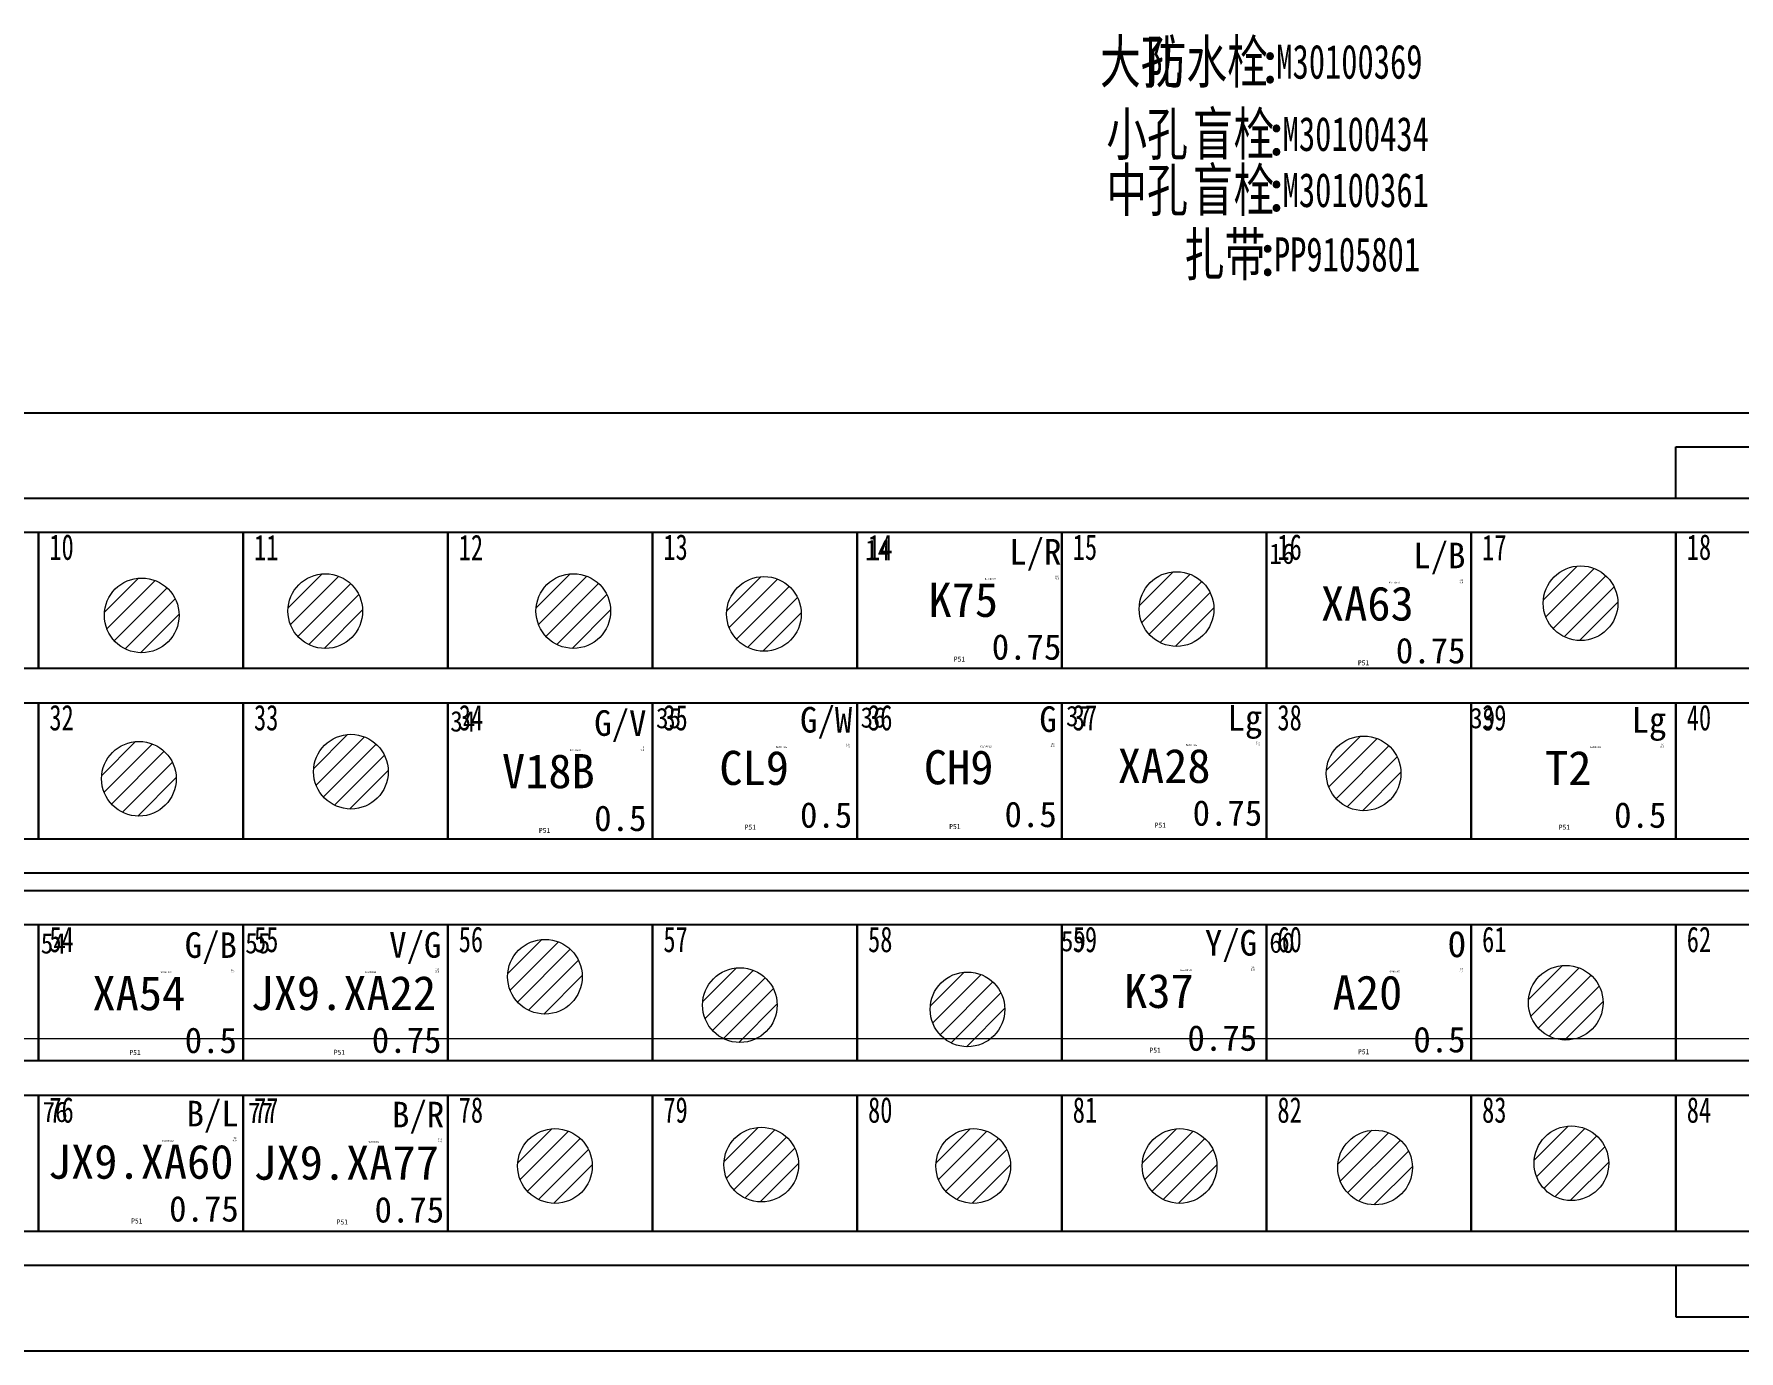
# Model space of a CAD drawing. Header units: millimetres. Extents: x -2653 to 6698, y -4403 to -42.
# Drawn here: x 498.4 to 598.4, y -760.6 to -683.4 of the extents above; entities that cross this region are included whole.
import ezdxf
from ezdxf.enums import TextEntityAlignment as Align

# ---------------------------------------------------------------- set-up
doc = ezdxf.new("R2010")
doc.units = ezdxf.units.MM
doc.header["$MEASUREMENT"] = 0
for name, color, linetype in [('文字', 3, 'Continuous'), ('轮廓线', 7, 'Continuous'), ('附件-供应商', 43, 'Continuous'), ('附件-名称', 53, 'Continuous'), ('附件-数量', 21, 'Continuous'), ('附件-编码', 52, 'Continuous')]:
    doc.layers.add(name, color=color, linetype=linetype)
for name, color, linetype, plot in [('附件-不打印', 2, 'Continuous', False), ('隐藏-剥皮长度', 2, 'Continuous', False), ('隐藏-加余量', 1, 'Continuous', False), ('隐藏-备注', 1, 'Continuous', False), ('隐藏-孔位', 1, 'Continuous', False), ('隐藏-对应端子', 2, 'Continuous', False), ('隐藏-规格', 1, 'Continuous', False), ('隐藏-辅助信息', 3, 'Continuous', False), ('隐藏-防水栓', 2, 'Continuous', False)]:
    doc.layers.add(name, color=color, linetype=linetype, plot=plot)
doc.styles.add('CL', font='', dxfattribs={"height": 2})
doc.styles.add('灯泡', font='', dxfattribs={"width": 0.7})
doc.styles.get('CL').set_extended_font_data('SimSun')
doc.styles.get('灯泡').set_extended_font_data('NSimSun')

# ---------------------------------------------------------------- blocks, each defined once
blk = doc.blocks.new('3-1534904-4')
for p, q in [((1388.307, 1603.242), (1702.827, 1603.242)), ((1563.827, 1598.242), (1563.827, 1601.242)), ((1563.827, 1601.242), (1575.827, 1601.242)), ((1428.33, 1598.242), (1697.827, 1598.242)), ((1697.827, 1576.242), (1428.33, 1576.242)), ((1428.33, 1575.242), (1697.827, 1575.242)), ((1697.827, 1553.242), (1428.33, 1553.242)), ((1563.827, 1553.242), (1563.827, 1550.242)), ((1563.827, 1550.242), (1575.827, 1550.242)), ((1388.307, 1548.242), (1702.827, 1548.242))]:
    blk.add_line(p, q)
for points in [[(1467.827, 1588.242), (1455.827, 1588.242), (1455.827, 1596.242), (1467.827, 1596.242)], [(1479.827, 1588.242), (1467.827, 1588.242), (1467.827, 1596.242), (1479.827, 1596.242)], [(1491.827, 1588.242), (1479.827, 1588.242), (1479.827, 1596.242), (1491.827, 1596.242)], [(1503.827, 1588.242), (1491.827, 1588.242), (1491.827, 1596.242), (1503.827, 1596.242)], [(1515.827, 1588.242), (1503.827, 1588.242), (1503.827, 1596.242), (1515.827, 1596.242)], [(1527.827, 1588.242), (1515.827, 1588.242), (1515.827, 1596.242), (1527.827, 1596.242)], [(1539.827, 1588.242), (1527.827, 1588.242), (1527.827, 1596.242), (1539.827, 1596.242)], [(1551.827, 1588.242), (1539.827, 1588.242), (1539.827, 1596.242), (1551.827, 1596.242)], [(1563.827, 1588.242), (1551.827, 1588.242), (1551.827, 1596.242), (1563.827, 1596.242)], [(1575.827, 1588.242), (1563.827, 1588.242), (1563.827, 1596.242), (1575.827, 1596.242)], [(1467.827, 1578.242), (1455.827, 1578.242), (1455.827, 1586.242), (1467.827, 1586.242)], [(1479.827, 1578.242), (1467.827, 1578.242), (1467.827, 1586.242), (1479.827, 1586.242)], [(1491.827, 1578.242), (1479.827, 1578.242), (1479.827, 1586.242), (1491.827, 1586.242)], [(1503.827, 1578.242), (1491.827, 1578.242), (1491.827, 1586.242), (1503.827, 1586.242)], [(1515.827, 1578.242), (1503.827, 1578.242), (1503.827, 1586.242), (1515.827, 1586.242)], [(1527.827, 1578.242), (1515.827, 1578.242), (1515.827, 1586.242), (1527.827, 1586.242)], [(1539.827, 1578.242), (1527.827, 1578.242), (1527.827, 1586.242), (1539.827, 1586.242)], [(1551.827, 1578.242), (1539.827, 1578.242), (1539.827, 1586.242), (1551.827, 1586.242)], [(1563.827, 1578.242), (1551.827, 1578.242), (1551.827, 1586.242), (1563.827, 1586.242)], [(1575.827, 1578.242), (1563.827, 1578.242), (1563.827, 1586.242), (1575.827, 1586.242)], [(1467.827, 1565.242), (1455.827, 1565.242), (1455.827, 1573.242), (1467.827, 1573.242)], [(1479.827, 1565.242), (1467.827, 1565.242), (1467.827, 1573.242), (1479.827, 1573.242)], [(1491.827, 1565.242), (1479.827, 1565.242), (1479.827, 1573.242), (1491.827, 1573.242)], [(1503.827, 1565.242), (1491.827, 1565.242), (1491.827, 1573.242), (1503.827, 1573.242)], [(1515.827, 1565.242), (1503.827, 1565.242), (1503.827, 1573.242), (1515.827, 1573.242)], [(1527.827, 1565.242), (1515.827, 1565.242), (1515.827, 1573.242), (1527.827, 1573.242)], [(1539.827, 1565.242), (1527.827, 1565.242), (1527.827, 1573.242), (1539.827, 1573.242)], [(1551.827, 1565.242), (1539.827, 1565.242), (1539.827, 1573.242), (1551.827, 1573.242)], [(1563.827, 1565.242), (1551.827, 1565.242), (1551.827, 1573.242), (1563.827, 1573.242)], [(1575.827, 1565.242), (1563.827, 1565.242), (1563.827, 1573.242), (1575.827, 1573.242)], [(1467.827, 1555.242), (1455.827, 1555.242), (1455.827, 1563.242), (1467.827, 1563.242)], [(1479.827, 1555.242), (1467.827, 1555.242), (1467.827, 1563.242), (1479.827, 1563.242)], [(1491.827, 1555.242), (1479.827, 1555.242), (1479.827, 1563.242), (1491.827, 1563.242)], [(1503.827, 1555.242), (1491.827, 1555.242), (1491.827, 1563.242), (1503.827, 1563.242)], [(1515.827, 1555.242), (1503.827, 1555.242), (1503.827, 1563.242), (1515.827, 1563.242)], [(1527.827, 1555.242), (1515.827, 1555.242), (1515.827, 1563.242), (1527.827, 1563.242)], [(1539.827, 1555.242), (1527.827, 1555.242), (1527.827, 1563.242), (1539.827, 1563.242)], [(1551.827, 1555.242), (1539.827, 1555.242), (1539.827, 1563.242), (1551.827, 1563.242)], [(1563.827, 1555.242), (1551.827, 1555.242), (1551.827, 1563.242), (1563.827, 1563.242)], [(1575.827, 1555.242), (1563.827, 1555.242), (1563.827, 1563.242), (1575.827, 1563.242)]]:
    blk.add_lwpolyline(points, close=True)
at = {"char_height": 1.5, "width": 1.2932, "attachment_point": 9, "style": '灯泡'}
for s, insert in [('10', (1469.892, 1594.594)), ('11', (1481.892, 1594.594)), ('12', (1493.892, 1594.594)), ('13', (1505.892, 1594.594)), ('14', (1517.892, 1594.594)), ('15', (1529.892, 1594.594)), ('16', (1541.892, 1594.594)), ('17', (1553.892, 1594.594)), ('18', (1565.892, 1594.594)), ('32', (1469.892, 1584.594)), ('33', (1481.892, 1584.594)), ('34', (1493.892, 1584.594)), ('35', (1505.892, 1584.594)), ('36', (1517.892, 1584.594)), ('37', (1529.892, 1584.594)), ('38', (1541.892, 1584.594)), ('39', (1553.892, 1584.594)), ('40', (1565.892, 1584.594)), ('54', (1469.892, 1571.594)), ('55', (1481.892, 1571.594)), ('56', (1493.892, 1571.594)), ('57', (1505.892, 1571.594)), ('58', (1517.892, 1571.594)), ('59', (1529.892, 1571.594)), ('60', (1541.892, 1571.594)), ('61', (1553.892, 1571.594)), ('62', (1565.892, 1571.594)), ('76', (1469.892, 1561.594)), ('77', (1481.892, 1561.594)), ('78', (1493.892, 1561.594)), ('79', (1505.892, 1561.594)), ('80', (1517.892, 1561.594)), ('81', (1529.892, 1561.594)), ('82', (1541.892, 1561.594)), ('83', (1553.892, 1561.594)), ('84', (1565.892, 1561.594))]:
    blk.add_mtext(s, dxfattribs=dict(at, insert=insert))
blk = doc.blocks.new('附件')
at = {"layer": '文字', "color": 3, "style": 'CL'}
blk.add_text(':', height=2.5, dxfattribs=at).set_placement((-3.788, -0.382), align=Align.MIDDLE_CENTER)
at = {"layer": '附件-不打印', "color": 3, "style": 'CL', "width": 0.7, "flags": 5}
for tag, p in [('供方编码', (-8.485, -1.616)), ('范围', (-8.485, -1.318)), ('工位', (-6.896, -1.318)), ('位置', (-5.306, -1.318))]:
    blk.add_attdef(tag, text='', height=0.2, dxfattribs=at).set_placement(p, align=Align.MIDDLE_CENTER)
at = {"layer": '附件-不打印', "color": 1, "style": 'CL'}
for tag, width, flags, p in [('选项', 0.7, 13, (-6.896, -1.616)), ('备注', 0.7, 5, (-5.306, -1.616)), ('规格', 0.7, 5, (-3.717, -1.616)), ('单位', 0.6, 1, (-3.717, -1.318))]:
    blk.add_attdef(tag, text='', height=0.2, dxfattribs=dict(at, width=width, flags=flags)).set_placement(p, align=Align.MIDDLE_CENTER)
at = {"layer": '附件-供应商', "color": 3, "style": 'CL', "width": 0.7, "flags": 8}
blk.add_attdef('供应商', text='', height=2.5, dxfattribs=at).set_placement((-13.399, -0.419), align=Align.MIDDLE_RIGHT)
at = {"layer": '附件-名称', "color": 3, "style": 'CL', "width": 0.7, "flags": 4}
blk.add_attdef('名称', text='', height=2.5, dxfattribs=at).set_placement((-3.92, -0.382), align=Align.MIDDLE_RIGHT)
at = {"layer": '附件-数量', "color": 2, "style": 'CL', "width": 0.7, "flags": 2}
blk.add_attdef('*', text='', height=1, dxfattribs=at).set_placement((15.719, -0.382), align=Align.MIDDLE_CENTER)
at = {"layer": '附件-数量', "color": 2, "style": 'CL', "width": 0.7, "flags": 4}
blk.add_attdef('数量', text='', height=1.2, dxfattribs=at).set_placement((16.072, -0.382), align=Align.MIDDLE_LEFT)
at = {"layer": '附件-编码', "color": 2, "style": 'CL', "width": 0.7, "flags": 4}
blk.add_attdef('编码', text='', height=2.5, dxfattribs=at).set_placement((-3.651, -0.382), align=Align.MIDDLE_LEFT)
blk = doc.blocks.new('电线2')
at = {"layer": '轮廓线', "color": 7, "style": 'CL', "flags": 4}
for tag, p in [('颜色', (5.879, 2.803)), ('线径', (5.879, -2.776))]:
    blk.add_attdef(tag, text='', height=1.5, dxfattribs=at).set_placement(p, align=Align.MIDDLE_RIGHT)
blk.add_attdef('线号', text='', height=2, dxfattribs=at).set_placement((0.127, -0.016), align=Align.MIDDLE_CENTER)
at = {"layer": '隐藏-剥皮长度', "color": 2, "style": 'CL', "width": 0.9, "flags": 4}
blk.add_attdef('剥皮', text='', height=0.1, dxfattribs=at).set_placement((5.742, 1.222), align=Align.MIDDLE_RIGHT)
at = {"layer": '隐藏-加余量', "color": 1, "style": 'CL', "width": 0.9, "flags": 4}
blk.add_attdef('加余量', text='', height=0.1, dxfattribs=at).set_placement((5.742, 1.362), align=Align.MIDDLE_RIGHT)
at = {"layer": '隐藏-备注', "color": 1, "style": 'CL', "width": 0.9, "flags": 5}
blk.add_attdef('备注', text='', height=0.1, dxfattribs=at).set_placement((3.704, -1.38), align=Align.MIDDLE_CENTER)
at = {"layer": '隐藏-孔位', "color": 6, "style": 'CL', "width": 0.9, "flags": 4}
blk.add_attdef('孔位', text='', height=1.2, dxfattribs=at).set_placement((-5.625, 2.907), align=Align.MIDDLE_LEFT)
at = {"layer": '隐藏-对应端子', "color": 2, "style": 'CL', "width": 0.9, "flags": 4}
blk.add_attdef('对应簧片', text='', height=0.1, dxfattribs=at).set_placement((2.055, 1.208), align=Align.MIDDLE_RIGHT)
at = {"layer": '隐藏-规格', "color": 1, "style": 'CL', "width": 0.9, "flags": 5}
blk.add_attdef('规格', text='', height=0.2, dxfattribs=at).set_placement((5.742, -1.391), align=Align.MIDDLE_RIGHT)
at = {"layer": '隐藏-辅助信息', "color": 3, "style": 'CL', "width": 0.9, "flags": 5}
for tag, p in [('供方编码', (3.704, 1.236)), ('编码', (3.704, 1.37))]:
    blk.add_attdef(tag, text='', height=0.1, dxfattribs=at).set_placement(p, align=Align.MIDDLE_CENTER)
at = {"layer": '隐藏-辅助信息', "color": 2, "style": 'CL', "width": 0.9, "flags": 5}
for tag, p in [('辅助', (3.704, 1.511)), ('标识管', (3.704, -1.138))]:
    blk.add_attdef(tag, text='', height=0.1, dxfattribs=at).set_placement(p, align=Align.MIDDLE_CENTER)
at = {"layer": '隐藏-辅助信息', "color": 3, "style": 'CL', "width": 0.9, "flags": 5}
for tag, p in [('线种', (2.055, -1.261)), ('工位', (2.055, -1.38))]:
    blk.add_attdef(tag, text='', height=0.1, dxfattribs=at).set_placement(p, align=Align.MIDDLE_RIGHT)
at = {"layer": '隐藏-辅助信息', "color": 1, "style": 'CL', "width": 0.9, "flags": 5}
blk.add_attdef('选项', text='', height=0.1, dxfattribs=at).set_placement((3.704, -1.261), align=Align.MIDDLE_CENTER)
at = {"layer": '隐藏-辅助信息', "color": 4, "style": 'CL', "width": 0.9, "flags": 4}
blk.add_attdef('位置', text='', height=0.3, dxfattribs=at).set_placement((-0.094, -3.491), align=Align.MIDDLE_CENTER)
at = {"layer": '隐藏-防水栓', "color": 2, "style": 'CL', "width": 0.9, "flags": 4}
blk.add_attdef('防水栓', text='', height=0.1, dxfattribs=at).set_placement((2.055, 1.362), align=Align.MIDDLE_RIGHT)

msp = doc.modelspace()

# ---------------------------------------------------------------- hatches: boundary and pattern name
at = {"linetype": 'ByBlock', "lineweight": 9}
h = msp.add_hatch(dxfattribs=at)
h.set_pattern_fill('LINE', color=0, scale=0.25, angle=45, style=0)
h.set_pattern_definition([(45, (-2520.1549, -1631.3301), (-0.561266, 0.561266), [])])
h.paths.add_polyline_path([(586.913, -716.749, 1), (591.29, -716.749, 1)])
h = msp.add_hatch(dxfattribs=at)
h.set_pattern_fill('LINE', color=0, scale=0.25, angle=45, style=0)
h.set_pattern_definition([(45, (-2604.5108, -1632.0447), (-0.561266, 0.561266), [])])
h.paths.add_polyline_path([(502.557, -717.463, 1), (506.935, -717.463, 1)])
h = msp.add_hatch(dxfattribs=at)
h.set_pattern_fill('LINE', color=0, scale=0.25, angle=45, style=0)
h.set_pattern_definition([(45, (-2593.75005, -1631.7948), (-0.561266, 0.561266), [])])
h.paths.add_polyline_path([(513.318, -717.213, 1), (517.695, -717.213, 1)])
h = msp.add_hatch(dxfattribs=at)
h.set_pattern_fill('LINE', color=0, scale=0.25, angle=45, style=0)
h.set_pattern_definition([(45, (-2579.2066, -1631.79075), (-0.561266, 0.561266), [])])
h.paths.add_polyline_path([(527.861, -717.209, 1), (532.239, -717.209, 1)])
h = msp.add_hatch(dxfattribs=at)
h.set_pattern_fill('LINE', color=0, scale=0.25, angle=45, style=0)
h.set_pattern_definition([(45, (-2568.0288, -1631.9573), (-0.561266, 0.561266), [])])
h.paths.add_polyline_path([(539.039, -717.376, 1), (543.416, -717.376, 1)])
h = msp.add_hatch(dxfattribs=at)
h.set_pattern_fill('LINE', color=0, scale=0.25, angle=45, style=0)
h.set_pattern_definition([(45, (-2543.8419, -1631.67004), (-0.561266, 0.561266), [])])
h.paths.add_polyline_path([(563.226, -717.089, 1), (567.603, -717.089, 1)])
h = msp.add_hatch(dxfattribs=at)
h.set_pattern_fill('LINE', color=0, scale=0.25, angle=45, style=0)
h.set_pattern_definition([(45, (-2592.24855, -1641.2064), (-0.561266, 0.561266), [])])
h.paths.add_polyline_path([(514.819, -726.625, 1), (519.197, -726.625, 1)])
h = msp.add_hatch(dxfattribs=at)
h.set_pattern_fill('LINE', color=0, scale=0.25, angle=45, style=0)
h.set_pattern_definition([(45, (-2532.8726, -1641.3072), (-0.561266, 0.561266), [])])
h.paths.add_polyline_path([(574.195, -726.726, 1), (578.573, -726.726, 1)])
h = msp.add_hatch(dxfattribs=at)
h.set_pattern_fill('LINE', color=0, scale=0.25, angle=45, style=0)
h.set_pattern_definition([(45, (-2604.6776, -1641.62284), (-0.561266, 0.561266), [])])
h.paths.add_polyline_path([(502.39, -727.041, 1), (506.768, -727.041, 1)])
h = msp.add_hatch(dxfattribs=at)
h.set_pattern_fill('LINE', color=0, scale=0.25, angle=45, style=0)
h.set_pattern_definition([(45, (-2580.872, -1653.2279), (-0.561266, 0.561266), [])])
h.paths.add_polyline_path([(526.196, -738.646, 1), (530.573, -738.646, 1)])
h = msp.add_hatch(dxfattribs=at)
h.set_pattern_fill('LINE', color=0, scale=0.25, angle=45, style=0)
h.set_pattern_definition([(45, (-2569.4439, -1654.8936), (-0.561266, 0.561266), [])])
h.paths.add_polyline_path([(537.624, -740.312, 1), (542.001, -740.312, 1)])
h = msp.add_hatch(dxfattribs=at)
h.set_pattern_fill('LINE', color=0, scale=0.25, angle=45, style=0)
h.set_pattern_definition([(45, (-2556.0973, -1655.1435), (-0.561266, 0.561266), [])])
h.paths.add_polyline_path([(550.971, -740.562, 1), (555.348, -740.562, 1)])
h = msp.add_hatch(dxfattribs=at)
h.set_pattern_fill('LINE', color=0, scale=0.25, angle=45, style=0)
h.set_pattern_definition([(45, (-2521.0242, -1654.7517), (-0.561266, 0.561266), [])])
h.paths.add_polyline_path([(586.044, -740.17, 1), (590.421, -740.17, 1)])
h = msp.add_hatch(dxfattribs=at)
h.set_pattern_fill('LINE', color=0, scale=0.25, angle=45, style=0)
h.set_pattern_definition([(45, (-2580.2834, -1664.3248), (-0.561266, 0.561266), [])])
h.paths.add_polyline_path([(526.785, -749.743, 1), (531.162, -749.743, 1)])
h = msp.add_hatch(dxfattribs=at)
h.set_pattern_fill('LINE', color=0, scale=0.25, angle=45, style=0)
h.set_pattern_definition([(45, (-2568.188, -1664.2415), (-0.561266, 0.561266), [])])
h.paths.add_polyline_path([(538.88, -749.66, 1), (543.257, -749.66, 1)])
h = msp.add_hatch(dxfattribs=at)
h.set_pattern_fill('LINE', color=0, scale=0.25, angle=45, style=0)
h.set_pattern_definition([(45, (-2555.75896, -1664.3248), (-0.561266, 0.561266), [])])
h.paths.add_polyline_path([(551.309, -749.743, 1), (555.686, -749.743, 1)])
h = msp.add_hatch(dxfattribs=at)
h.set_pattern_fill('LINE', color=0, scale=0.25, angle=45, style=0)
h.set_pattern_definition([(45, (-2543.6636, -1664.3248), (-0.561266, 0.561266), [])])
h.paths.add_polyline_path([(563.404, -749.743, 1), (567.782, -749.743, 1)])
h = msp.add_hatch(dxfattribs=at)
h.set_pattern_fill('LINE', color=0, scale=0.25, angle=45, style=0)
h.set_pattern_definition([(45, (-2520.69055, -1664.1633), (-0.561266, 0.561266), [])])
h.paths.add_polyline_path([(586.377, -749.582, 1), (590.755, -749.582, 1)])
h = msp.add_hatch(dxfattribs=at)
h.set_pattern_fill('LINE', color=0, scale=0.25, angle=45, style=0)
h.set_pattern_definition([(45, (-2532.202, -1664.4132), (-0.561266, 0.561266), [])])
h.paths.add_polyline_path([(574.866, -749.832, 1), (579.243, -749.832, 1)])

# ---------------------------------------------------------------- linework, layer by layer
at = {"color": 0, "linetype": 'ByBlock', "lineweight": 9}
for centre in [(589.102, -716.749), (504.746, -717.463), (515.507, -717.213), (530.05, -717.209), (541.228, -717.376), (565.415, -717.089), (517.008, -726.625), (576.384, -726.726), (504.579, -727.041), (528.385, -738.646), (539.813, -740.312), (553.159, -740.562), (588.232, -740.17), (528.973, -749.743), (541.069, -749.66), (553.498, -749.743), (565.593, -749.743), (588.566, -749.582), (577.055, -749.832)]:
    msp.add_circle(centre, 2.189, dxfattribs=at)
at = {"layer": '轮廓线', "color": 3, "lineweight": 0}
msp.add_line((-165.433, -742.271), (1003.567, -742.271), dxfattribs=at)

# ---------------------------------------------------------------- block references
ref = msp.add_blockref('附件', (574.689, -684.616))
ref.add_attrib('名称', '防水栓', dxfattribs={"layer": '附件-名称', "color": 3, "height": 2.5, "style": 'CL', "width": 0.7, "flags": 8}).set_placement((570.765, -684.999), align=Align.MIDDLE_RIGHT)
ref.add_attrib('备注', '大孔', dxfattribs={"layer": '附件-不打印', "color": 1, "height": 2.5, "style": 'CL', "width": 0.7, "flags": 8}).set_placement((565.704, -686.249), align=Align.RIGHT)
ref.add_attrib('编码', 'M30100369', dxfattribs={"layer": '附件-编码', "color": 2, "height": 2, "style": 'CL', "width": 0.7}).set_placement((571.265, -684.999), align=Align.MIDDLE_LEFT)
at = {"lineweight": -3}
ref = msp.add_blockref('附件', (575.062, -688.854), dxfattribs=at)
ref.add_attrib('名称', '盲栓', dxfattribs={"layer": '附件-名称', "color": 3, "height": 2.5, "style": 'CL', "width": 0.7, "flags": 8}).set_placement((571.138, -689.236), align=Align.MIDDLE_RIGHT)
ref.add_attrib('备注', '小孔', dxfattribs={"layer": '附件-不打印', "color": 1, "height": 2.5, "style": 'CL', "width": 0.7, "flags": 8}).set_placement((566.077, -690.487), align=Align.RIGHT)
ref.add_attrib('编码', 'M30100434', dxfattribs={"layer": '附件-编码', "color": 2, "height": 2, "style": 'CL', "width": 0.7}).set_placement((571.638, -689.236), align=Align.MIDDLE_LEFT)
ref = msp.add_blockref('附件', (575.062, -692.141), dxfattribs=at)
ref.add_attrib('名称', '盲栓', dxfattribs={"layer": '附件-名称', "color": 3, "height": 2.5, "style": 'CL', "width": 0.7, "flags": 8}).set_placement((571.138, -692.524), align=Align.MIDDLE_RIGHT)
ref.add_attrib('备注', '中孔', dxfattribs={"layer": '附件-不打印', "color": 1, "height": 2.5, "style": 'CL', "width": 0.7, "flags": 8}).set_placement((566.077, -693.775), align=Align.RIGHT)
ref.add_attrib('编码', 'M30100361', dxfattribs={"layer": '附件-编码', "color": 2, "height": 2, "style": 'CL', "width": 0.7}).set_placement((571.638, -692.524), align=Align.MIDDLE_LEFT)
ref = msp.add_blockref('附件', (574.548, -695.912))
ref.add_attrib('名称', '扎带', dxfattribs={"layer": '附件-名称', "color": 3, "height": 2.5, "style": 'CL', "width": 0.7, "flags": 8}).set_placement((570.624, -696.295), align=Align.MIDDLE_RIGHT)
ref.add_attrib('编码', 'PP9105801', dxfattribs={"layer": '附件-编码', "color": 2, "height": 2, "style": 'CL', "width": 0.7}).set_placement((571.124, -696.295), align=Align.MIDDLE_LEFT)
msp.add_blockref('3-1534904-4', (-969.133, -2308.825))
ref = msp.add_blockref('电线2', (552.784, -716.536), dxfattribs=at)
ref.add_attrib('线号', 'K75', dxfattribs={"layer": '轮廓线', "color": 7, "height": 2, "style": 'CL'}).set_placement((552.911, -716.553), align=Align.MIDDLE_CENTER)
ref.add_attrib('线径', '0.75', dxfattribs={"layer": '轮廓线', "color": 7, "height": 1.5, "style": 'CL'}).set_placement((558.663, -719.312), align=Align.MIDDLE_RIGHT)
ref.add_attrib('颜色', 'L/R', dxfattribs={"layer": '轮廓线', "color": 7, "height": 1.5, "style": 'CL'}).set_placement((558.663, -713.733), align=Align.MIDDLE_RIGHT)
ref.add_attrib('孔位', '14', dxfattribs={"layer": '隐藏-孔位', "color": 6, "height": 1.2, "style": 'CL', "width": 0.9}).set_placement((547.16, -713.629), align=Align.MIDDLE_LEFT)
ref.add_attrib('剥皮', '4.0', dxfattribs={"layer": '隐藏-剥皮长度', "color": 2, "height": 0.1, "style": 'CL', "width": 0.9}).set_placement((558.526, -715.315), align=Align.MIDDLE_RIGHT)
ref.add_attrib('对应簧片', 'M22000422', dxfattribs={"layer": '隐藏-对应端子', "color": 2, "height": 0.1, "style": 'CL', "width": 0.9}).set_placement((554.84, -715.328), align=Align.MIDDLE_RIGHT)
ref.add_attrib('加余量', '105', dxfattribs={"layer": '隐藏-加余量', "color": 1, "height": 0.1, "style": 'CL', "width": 0.9}).set_placement((558.526, -715.174), align=Align.MIDDLE_RIGHT)
ref.add_attrib('位置', 'P51', dxfattribs={"layer": '隐藏-辅助信息', "color": 4, "height": 0.3, "style": 'CL', "width": 0.9}).set_placement((552.69, -720.027), align=Align.MIDDLE_CENTER)
ref = msp.add_blockref('电线2', (576.475, -716.751), dxfattribs=at)
ref.add_attrib('线号', 'XA63', dxfattribs={"layer": '轮廓线', "color": 7, "height": 2, "style": 'CL'}).set_placement((576.602, -716.768), align=Align.MIDDLE_CENTER)
ref.add_attrib('线径', '0.75', dxfattribs={"layer": '轮廓线', "color": 7, "height": 1.5, "style": 'CL'}).set_placement((582.354, -719.527), align=Align.MIDDLE_RIGHT)
ref.add_attrib('颜色', 'L/B', dxfattribs={"layer": '轮廓线', "color": 7, "height": 1.5, "style": 'CL'}).set_placement((582.354, -713.948), align=Align.MIDDLE_RIGHT)
ref.add_attrib('孔位', '16', dxfattribs={"layer": '隐藏-孔位', "color": 6, "height": 1.2, "style": 'CL', "width": 0.9}).set_placement((570.851, -713.844), align=Align.MIDDLE_LEFT)
ref.add_attrib('剥皮', '4.0', dxfattribs={"layer": '隐藏-剥皮长度', "color": 2, "height": 0.1, "style": 'CL', "width": 0.9}).set_placement((582.217, -715.53), align=Align.MIDDLE_RIGHT)
ref.add_attrib('对应簧片', 'M22000422', dxfattribs={"layer": '隐藏-对应端子', "color": 2, "height": 0.1, "style": 'CL', "width": 0.9}).set_placement((578.531, -715.543), align=Align.MIDDLE_RIGHT)
ref.add_attrib('加余量', '105', dxfattribs={"layer": '隐藏-加余量', "color": 1, "height": 0.1, "style": 'CL', "width": 0.9}).set_placement((582.217, -715.389), align=Align.MIDDLE_RIGHT)
ref.add_attrib('位置', 'P51', dxfattribs={"layer": '隐藏-辅助信息', "color": 4, "height": 0.3, "style": 'CL', "width": 0.9}).set_placement((576.381, -720.242), align=Align.MIDDLE_CENTER)
ref = msp.add_blockref('电线2', (528.459, -726.578), dxfattribs=at)
ref.add_attrib('线号', 'V18B', dxfattribs={"layer": '轮廓线', "color": 7, "height": 2, "style": 'CL'}).set_placement((528.586, -726.595), align=Align.MIDDLE_CENTER)
ref.add_attrib('线径', '0.5', dxfattribs={"layer": '轮廓线', "color": 7, "height": 1.5, "style": 'CL'}).set_placement((534.337, -729.354), align=Align.MIDDLE_RIGHT)
ref.add_attrib('颜色', 'G/V', dxfattribs={"layer": '轮廓线', "color": 7, "height": 1.5, "style": 'CL'}).set_placement((534.337, -723.775), align=Align.MIDDLE_RIGHT)
ref.add_attrib('孔位', '34', dxfattribs={"layer": '隐藏-孔位', "color": 6, "height": 1.2, "style": 'CL', "width": 0.9}).set_placement((522.834, -723.671), align=Align.MIDDLE_LEFT)
ref.add_attrib('剥皮', '4.0', dxfattribs={"layer": '隐藏-剥皮长度', "color": 2, "height": 0.1, "style": 'CL', "width": 0.9}).set_placement((534.201, -725.357), align=Align.MIDDLE_RIGHT)
ref.add_attrib('对应簧片', 'M22000422', dxfattribs={"layer": '隐藏-对应端子', "color": 2, "height": 0.1, "style": 'CL', "width": 0.9}).set_placement((530.514, -725.37), align=Align.MIDDLE_RIGHT)
ref.add_attrib('加余量', '115', dxfattribs={"layer": '隐藏-加余量', "color": 1, "height": 0.1, "style": 'CL', "width": 0.9}).set_placement((534.201, -725.216), align=Align.MIDDLE_RIGHT)
ref.add_attrib('位置', 'P51', dxfattribs={"layer": '隐藏-辅助信息', "color": 4, "height": 0.3, "style": 'CL', "width": 0.9}).set_placement((528.364, -730.069), align=Align.MIDDLE_CENTER)
ref = msp.add_blockref('电线2', (540.525, -726.387), dxfattribs=at)
ref.add_attrib('线号', 'CL9', dxfattribs={"layer": '轮廓线', "color": 7, "height": 2, "style": 'CL'}).set_placement((540.652, -726.403), align=Align.MIDDLE_CENTER)
ref.add_attrib('线径', '0.5', dxfattribs={"layer": '轮廓线', "color": 7, "height": 1.5, "style": 'CL'}).set_placement((546.403, -729.162), align=Align.MIDDLE_RIGHT)
ref.add_attrib('颜色', 'G/W', dxfattribs={"layer": '轮廓线', "color": 7, "height": 1.5, "style": 'CL'}).set_placement((546.403, -723.583), align=Align.MIDDLE_RIGHT)
ref.add_attrib('孔位', '35', dxfattribs={"layer": '隐藏-孔位', "color": 6, "height": 1.2, "style": 'CL', "width": 0.9}).set_placement((534.9, -723.48), align=Align.MIDDLE_LEFT)
ref.add_attrib('剥皮', '4.0', dxfattribs={"layer": '隐藏-剥皮长度', "color": 2, "height": 0.1, "style": 'CL', "width": 0.9}).set_placement((546.266, -725.165), align=Align.MIDDLE_RIGHT)
ref.add_attrib('对应簧片', 'M22000422', dxfattribs={"layer": '隐藏-对应端子', "color": 2, "height": 0.1, "style": 'CL', "width": 0.9}).set_placement((542.58, -725.178), align=Align.MIDDLE_RIGHT)
ref.add_attrib('加余量', '115', dxfattribs={"layer": '隐藏-加余量', "color": 1, "height": 0.1, "style": 'CL', "width": 0.9}).set_placement((546.266, -725.025), align=Align.MIDDLE_RIGHT)
ref.add_attrib('位置', 'P51', dxfattribs={"layer": '隐藏-辅助信息', "color": 4, "height": 0.3, "style": 'CL', "width": 0.9}).set_placement((540.43, -729.877), align=Align.MIDDLE_CENTER)
ref = msp.add_blockref('电线2', (552.515, -726.35), dxfattribs=at)
ref.add_attrib('线号', 'CH9', dxfattribs={"layer": '轮廓线', "color": 7, "height": 2, "style": 'CL'}).set_placement((552.642, -726.367), align=Align.MIDDLE_CENTER)
ref.add_attrib('线径', '0.5', dxfattribs={"layer": '轮廓线', "color": 7, "height": 1.5, "style": 'CL'}).set_placement((558.394, -729.126), align=Align.MIDDLE_RIGHT)
ref.add_attrib('颜色', 'G', dxfattribs={"layer": '轮廓线', "color": 7, "height": 1.5, "style": 'CL'}).set_placement((558.394, -723.547), align=Align.MIDDLE_RIGHT)
ref.add_attrib('孔位', '36', dxfattribs={"layer": '隐藏-孔位', "color": 6, "height": 1.2, "style": 'CL', "width": 0.9}).set_placement((546.89, -723.444), align=Align.MIDDLE_LEFT)
ref.add_attrib('剥皮', '4.0', dxfattribs={"layer": '隐藏-剥皮长度', "color": 2, "height": 0.1, "style": 'CL', "width": 0.9}).set_placement((558.257, -725.129), align=Align.MIDDLE_RIGHT)
ref.add_attrib('对应簧片', 'M22000422', dxfattribs={"layer": '隐藏-对应端子', "color": 2, "height": 0.1, "style": 'CL', "width": 0.9}).set_placement((554.57, -725.142), align=Align.MIDDLE_RIGHT)
ref.add_attrib('加余量', '105', dxfattribs={"layer": '隐藏-加余量', "color": 1, "height": 0.1, "style": 'CL', "width": 0.9}).set_placement((558.257, -724.989), align=Align.MIDDLE_RIGHT)
ref.add_attrib('位置', 'P51', dxfattribs={"layer": '隐藏-辅助信息', "color": 4, "height": 0.3, "style": 'CL', "width": 0.9}).set_placement((552.421, -729.841), align=Align.MIDDLE_CENTER)
ref = msp.add_blockref('电线2', (564.562, -726.27), dxfattribs=at)
ref.add_attrib('线号', 'XA28', dxfattribs={"layer": '轮廓线', "color": 7, "height": 2, "style": 'CL'}).set_placement((564.689, -726.286), align=Align.MIDDLE_CENTER)
ref.add_attrib('线径', '0.75', dxfattribs={"layer": '轮廓线', "color": 7, "height": 1.5, "style": 'CL'}).set_placement((570.441, -729.046), align=Align.MIDDLE_RIGHT)
ref.add_attrib('颜色', 'Lg', dxfattribs={"layer": '轮廓线', "color": 7, "height": 1.5, "style": 'CL'}).set_placement((570.441, -723.467), align=Align.MIDDLE_RIGHT)
ref.add_attrib('孔位', '37', dxfattribs={"layer": '隐藏-孔位', "color": 6, "height": 1.2, "style": 'CL', "width": 0.9}).set_placement((558.937, -723.363), align=Align.MIDDLE_LEFT)
ref.add_attrib('剥皮', '4.0', dxfattribs={"layer": '隐藏-剥皮长度', "color": 2, "height": 0.1, "style": 'CL', "width": 0.9}).set_placement((570.304, -725.048), align=Align.MIDDLE_RIGHT)
ref.add_attrib('对应簧片', 'M22000422', dxfattribs={"layer": '隐藏-对应端子', "color": 2, "height": 0.1, "style": 'CL', "width": 0.9}).set_placement((566.617, -725.062), align=Align.MIDDLE_RIGHT)
ref.add_attrib('加余量', '105', dxfattribs={"layer": '隐藏-加余量', "color": 1, "height": 0.1, "style": 'CL', "width": 0.9}).set_placement((570.304, -724.908), align=Align.MIDDLE_RIGHT)
ref.add_attrib('位置', 'P51', dxfattribs={"layer": '隐藏-辅助信息', "color": 4, "height": 0.3, "style": 'CL', "width": 0.9}).set_placement((564.467, -729.761), align=Align.MIDDLE_CENTER)
ref = msp.add_blockref('电线2', (588.252, -726.389), dxfattribs=at)
ref.add_attrib('线号', 'T2', dxfattribs={"layer": '轮廓线', "color": 7, "height": 2, "style": 'CL'}).set_placement((588.379, -726.406), align=Align.MIDDLE_CENTER)
ref.add_attrib('线径', '0.5', dxfattribs={"layer": '轮廓线', "color": 7, "height": 1.5, "style": 'CL'}).set_placement((594.131, -729.165), align=Align.MIDDLE_RIGHT)
ref.add_attrib('颜色', 'Lg', dxfattribs={"layer": '轮廓线', "color": 7, "height": 1.5, "style": 'CL'}).set_placement((594.131, -723.586), align=Align.MIDDLE_RIGHT)
ref.add_attrib('孔位', '39', dxfattribs={"layer": '隐藏-孔位', "color": 6, "height": 1.2, "style": 'CL', "width": 0.9}).set_placement((582.627, -723.482), align=Align.MIDDLE_LEFT)
ref.add_attrib('剥皮', '4.0', dxfattribs={"layer": '隐藏-剥皮长度', "color": 2, "height": 0.1, "style": 'CL', "width": 0.9}).set_placement((593.994, -725.168), align=Align.MIDDLE_RIGHT)
ref.add_attrib('对应簧片', 'M22000422', dxfattribs={"layer": '隐藏-对应端子', "color": 2, "height": 0.1, "style": 'CL', "width": 0.9}).set_placement((590.307, -725.181), align=Align.MIDDLE_RIGHT)
ref.add_attrib('加余量', '95', dxfattribs={"layer": '隐藏-加余量', "color": 1, "height": 0.1, "style": 'CL', "width": 0.9}).set_placement((593.994, -725.027), align=Align.MIDDLE_RIGHT)
ref.add_attrib('位置', 'P51', dxfattribs={"layer": '隐藏-辅助信息', "color": 4, "height": 0.3, "style": 'CL', "width": 0.9}).set_placement((588.158, -729.88), align=Align.MIDDLE_CENTER)
ref = msp.add_blockref('电线2', (504.449, -739.594), dxfattribs=at)
ref.add_attrib('线号', 'XA54', dxfattribs={"layer": '轮廓线', "color": 7, "height": 2, "style": 'CL'}).set_placement((504.576, -739.611), align=Align.MIDDLE_CENTER)
ref.add_attrib('线径', '0.5', dxfattribs={"layer": '轮廓线', "color": 7, "height": 1.5, "style": 'CL'}).set_placement((510.327, -742.37), align=Align.MIDDLE_RIGHT)
ref.add_attrib('颜色', 'G/B', dxfattribs={"layer": '轮廓线', "color": 7, "height": 1.5, "style": 'CL'}).set_placement((510.327, -736.791), align=Align.MIDDLE_RIGHT)
ref.add_attrib('孔位', '54', dxfattribs={"layer": '隐藏-孔位', "color": 6, "height": 1.2, "style": 'CL', "width": 0.9}).set_placement((498.824, -736.687), align=Align.MIDDLE_LEFT)
ref.add_attrib('剥皮', '4.0', dxfattribs={"layer": '隐藏-剥皮长度', "color": 2, "height": 0.1, "style": 'CL', "width": 0.9}).set_placement((510.191, -738.373), align=Align.MIDDLE_RIGHT)
ref.add_attrib('对应簧片', 'M22000422', dxfattribs={"layer": '隐藏-对应端子', "color": 2, "height": 0.1, "style": 'CL', "width": 0.9}).set_placement((506.504, -738.386), align=Align.MIDDLE_RIGHT)
ref.add_attrib('加余量', '125', dxfattribs={"layer": '隐藏-加余量', "color": 1, "height": 0.1, "style": 'CL', "width": 0.9}).set_placement((510.191, -738.233), align=Align.MIDDLE_RIGHT)
ref.add_attrib('位置', 'P51', dxfattribs={"layer": '隐藏-辅助信息', "color": 4, "height": 0.3, "style": 'CL', "width": 0.9}).set_placement((504.354, -743.085), align=Align.MIDDLE_CENTER)
ref = msp.add_blockref('电线2', (516.438, -739.584), dxfattribs=at)
ref.add_attrib('线号', 'JX9.XA22', dxfattribs={"layer": '轮廓线', "color": 7, "height": 2, "style": 'CL'}).set_placement((516.565, -739.601), align=Align.MIDDLE_CENTER)
ref.add_attrib('线径', '0.75', dxfattribs={"layer": '轮廓线', "color": 7, "height": 1.5, "style": 'CL'}).set_placement((522.316, -742.36), align=Align.MIDDLE_RIGHT)
ref.add_attrib('颜色', 'V/G', dxfattribs={"layer": '轮廓线', "color": 7, "height": 1.5, "style": 'CL'}).set_placement((522.316, -736.781), align=Align.MIDDLE_RIGHT)
ref.add_attrib('孔位', '55', dxfattribs={"layer": '隐藏-孔位', "color": 6, "height": 1.2, "style": 'CL', "width": 0.9}).set_placement((510.813, -736.677), align=Align.MIDDLE_LEFT)
ref.add_attrib('剥皮', '4.0', dxfattribs={"layer": '隐藏-剥皮长度', "color": 2, "height": 0.1, "style": 'CL', "width": 0.9}).set_placement((522.179, -738.363), align=Align.MIDDLE_RIGHT)
ref.add_attrib('对应簧片', 'M22000422', dxfattribs={"layer": '隐藏-对应端子', "color": 2, "height": 0.1, "style": 'CL', "width": 0.9}).set_placement((518.493, -738.376), align=Align.MIDDLE_RIGHT)
ref.add_attrib('加余量', '115', dxfattribs={"layer": '隐藏-加余量', "color": 1, "height": 0.1, "style": 'CL', "width": 0.9}).set_placement((522.179, -738.222), align=Align.MIDDLE_RIGHT)
ref.add_attrib('位置', 'P51', dxfattribs={"layer": '隐藏-辅助信息', "color": 4, "height": 0.3, "style": 'CL', "width": 0.9}).set_placement((516.343, -743.075), align=Align.MIDDLE_CENTER)
ref = msp.add_blockref('电线2', (564.258, -739.463), dxfattribs=at)
ref.add_attrib('线号', 'K37', dxfattribs={"layer": '轮廓线', "color": 7, "height": 2, "style": 'CL'}).set_placement((564.385, -739.48), align=Align.MIDDLE_CENTER)
ref.add_attrib('线径', '0.75', dxfattribs={"layer": '轮廓线', "color": 7, "height": 1.5, "style": 'CL'}).set_placement((570.137, -742.239), align=Align.MIDDLE_RIGHT)
ref.add_attrib('颜色', 'Y/G', dxfattribs={"layer": '轮廓线', "color": 7, "height": 1.5, "style": 'CL'}).set_placement((570.137, -736.66), align=Align.MIDDLE_RIGHT)
ref.add_attrib('孔位', '59', dxfattribs={"layer": '隐藏-孔位', "color": 6, "height": 1.2, "style": 'CL', "width": 0.9}).set_placement((558.633, -736.556), align=Align.MIDDLE_LEFT)
ref.add_attrib('剥皮', '4.0', dxfattribs={"layer": '隐藏-剥皮长度', "color": 2, "height": 0.1, "style": 'CL', "width": 0.9}).set_placement((570, -738.242), align=Align.MIDDLE_RIGHT)
ref.add_attrib('对应簧片', 'M22000422', dxfattribs={"layer": '隐藏-对应端子', "color": 2, "height": 0.1, "style": 'CL', "width": 0.9}).set_placement((566.313, -738.255), align=Align.MIDDLE_RIGHT)
ref.add_attrib('加余量', '105', dxfattribs={"layer": '隐藏-加余量', "color": 1, "height": 0.1, "style": 'CL', "width": 0.9}).set_placement((570, -738.101), align=Align.MIDDLE_RIGHT)
ref.add_attrib('位置', 'P51', dxfattribs={"layer": '隐藏-辅助信息', "color": 4, "height": 0.3, "style": 'CL', "width": 0.9}).set_placement((564.164, -742.954), align=Align.MIDDLE_CENTER)
ref = msp.add_blockref('电线2', (576.483, -739.553), dxfattribs=at)
ref.add_attrib('线号', 'A20', dxfattribs={"layer": '轮廓线', "color": 7, "height": 2, "style": 'CL'}).set_placement((576.61, -739.57), align=Align.MIDDLE_CENTER)
ref.add_attrib('线径', '0.5', dxfattribs={"layer": '轮廓线', "color": 7, "height": 1.5, "style": 'CL'}).set_placement((582.362, -742.329), align=Align.MIDDLE_RIGHT)
ref.add_attrib('颜色', 'O', dxfattribs={"layer": '轮廓线', "color": 7, "height": 1.5, "style": 'CL'}).set_placement((582.362, -736.75), align=Align.MIDDLE_RIGHT)
ref.add_attrib('孔位', '60', dxfattribs={"layer": '隐藏-孔位', "color": 6, "height": 1.2, "style": 'CL', "width": 0.9}).set_placement((570.858, -736.646), align=Align.MIDDLE_LEFT)
ref.add_attrib('剥皮', '4.0', dxfattribs={"layer": '隐藏-剥皮长度', "color": 2, "height": 0.1, "style": 'CL', "width": 0.9}).set_placement((582.225, -738.332), align=Align.MIDDLE_RIGHT)
ref.add_attrib('对应簧片', 'M22000422', dxfattribs={"layer": '隐藏-对应端子', "color": 2, "height": 0.1, "style": 'CL', "width": 0.9}).set_placement((578.539, -738.345), align=Align.MIDDLE_RIGHT)
ref.add_attrib('加余量', '105', dxfattribs={"layer": '隐藏-加余量', "color": 1, "height": 0.1, "style": 'CL', "width": 0.9}).set_placement((582.225, -738.191), align=Align.MIDDLE_RIGHT)
ref.add_attrib('位置', 'P51', dxfattribs={"layer": '隐藏-辅助信息', "color": 4, "height": 0.3, "style": 'CL', "width": 0.9}).set_placement((576.389, -743.044), align=Align.MIDDLE_CENTER)
ref = msp.add_blockref('电线2', (504.555, -749.474), dxfattribs=at)
ref.add_attrib('线号', 'JX9.XA60', dxfattribs={"layer": '轮廓线', "color": 7, "height": 2, "style": 'CL'}).set_placement((504.682, -749.491), align=Align.MIDDLE_CENTER)
ref.add_attrib('线径', '0.75', dxfattribs={"layer": '轮廓线', "color": 7, "height": 1.5, "style": 'CL'}).set_placement((510.434, -752.25), align=Align.MIDDLE_RIGHT)
ref.add_attrib('颜色', 'B/L', dxfattribs={"layer": '轮廓线', "color": 7, "height": 1.5, "style": 'CL'}).set_placement((510.434, -746.671), align=Align.MIDDLE_RIGHT)
ref.add_attrib('孔位', '76', dxfattribs={"layer": '隐藏-孔位', "color": 6, "height": 1.2, "style": 'CL', "width": 0.9}).set_placement((498.93, -746.567), align=Align.MIDDLE_LEFT)
ref.add_attrib('剥皮', '4.0', dxfattribs={"layer": '隐藏-剥皮长度', "color": 2, "height": 0.1, "style": 'CL', "width": 0.9}).set_placement((510.297, -748.253), align=Align.MIDDLE_RIGHT)
ref.add_attrib('对应簧片', 'M22000422', dxfattribs={"layer": '隐藏-对应端子', "color": 2, "height": 0.1, "style": 'CL', "width": 0.9}).set_placement((506.611, -748.266), align=Align.MIDDLE_RIGHT)
ref.add_attrib('加余量', '125', dxfattribs={"layer": '隐藏-加余量', "color": 1, "height": 0.1, "style": 'CL', "width": 0.9}).set_placement((510.297, -748.112), align=Align.MIDDLE_RIGHT)
ref.add_attrib('位置', 'P51', dxfattribs={"layer": '隐藏-辅助信息', "color": 4, "height": 0.3, "style": 'CL', "width": 0.9}).set_placement((504.461, -752.965), align=Align.MIDDLE_CENTER)
ref = msp.add_blockref('电线2', (516.601, -749.532), dxfattribs=at)
ref.add_attrib('线号', 'JX9.XA77', dxfattribs={"layer": '轮廓线', "color": 7, "height": 2, "style": 'CL'}).set_placement((516.728, -749.548), align=Align.MIDDLE_CENTER)
ref.add_attrib('线径', '0.75', dxfattribs={"layer": '轮廓线', "color": 7, "height": 1.5, "style": 'CL'}).set_placement((522.479, -752.307), align=Align.MIDDLE_RIGHT)
ref.add_attrib('颜色', 'B/R', dxfattribs={"layer": '轮廓线', "color": 7, "height": 1.5, "style": 'CL'}).set_placement((522.479, -746.728), align=Align.MIDDLE_RIGHT)
ref.add_attrib('孔位', '77', dxfattribs={"layer": '隐藏-孔位', "color": 6, "height": 1.2, "style": 'CL', "width": 0.9}).set_placement((510.976, -746.625), align=Align.MIDDLE_LEFT)
ref.add_attrib('剥皮', '4.0', dxfattribs={"layer": '隐藏-剥皮长度', "color": 2, "height": 0.1, "style": 'CL', "width": 0.9}).set_placement((522.342, -748.31), align=Align.MIDDLE_RIGHT)
ref.add_attrib('对应簧片', 'M22000422', dxfattribs={"layer": '隐藏-对应端子', "color": 2, "height": 0.1, "style": 'CL', "width": 0.9}).set_placement((518.656, -748.323), align=Align.MIDDLE_RIGHT)
ref.add_attrib('加余量', '115', dxfattribs={"layer": '隐藏-加余量', "color": 1, "height": 0.1, "style": 'CL', "width": 0.9}).set_placement((522.342, -748.17), align=Align.MIDDLE_RIGHT)
ref.add_attrib('位置', 'P51', dxfattribs={"layer": '隐藏-辅助信息', "color": 4, "height": 0.3, "style": 'CL', "width": 0.9}).set_placement((516.506, -753.022), align=Align.MIDDLE_CENTER)

doc.saveas('drawing.dxf')
